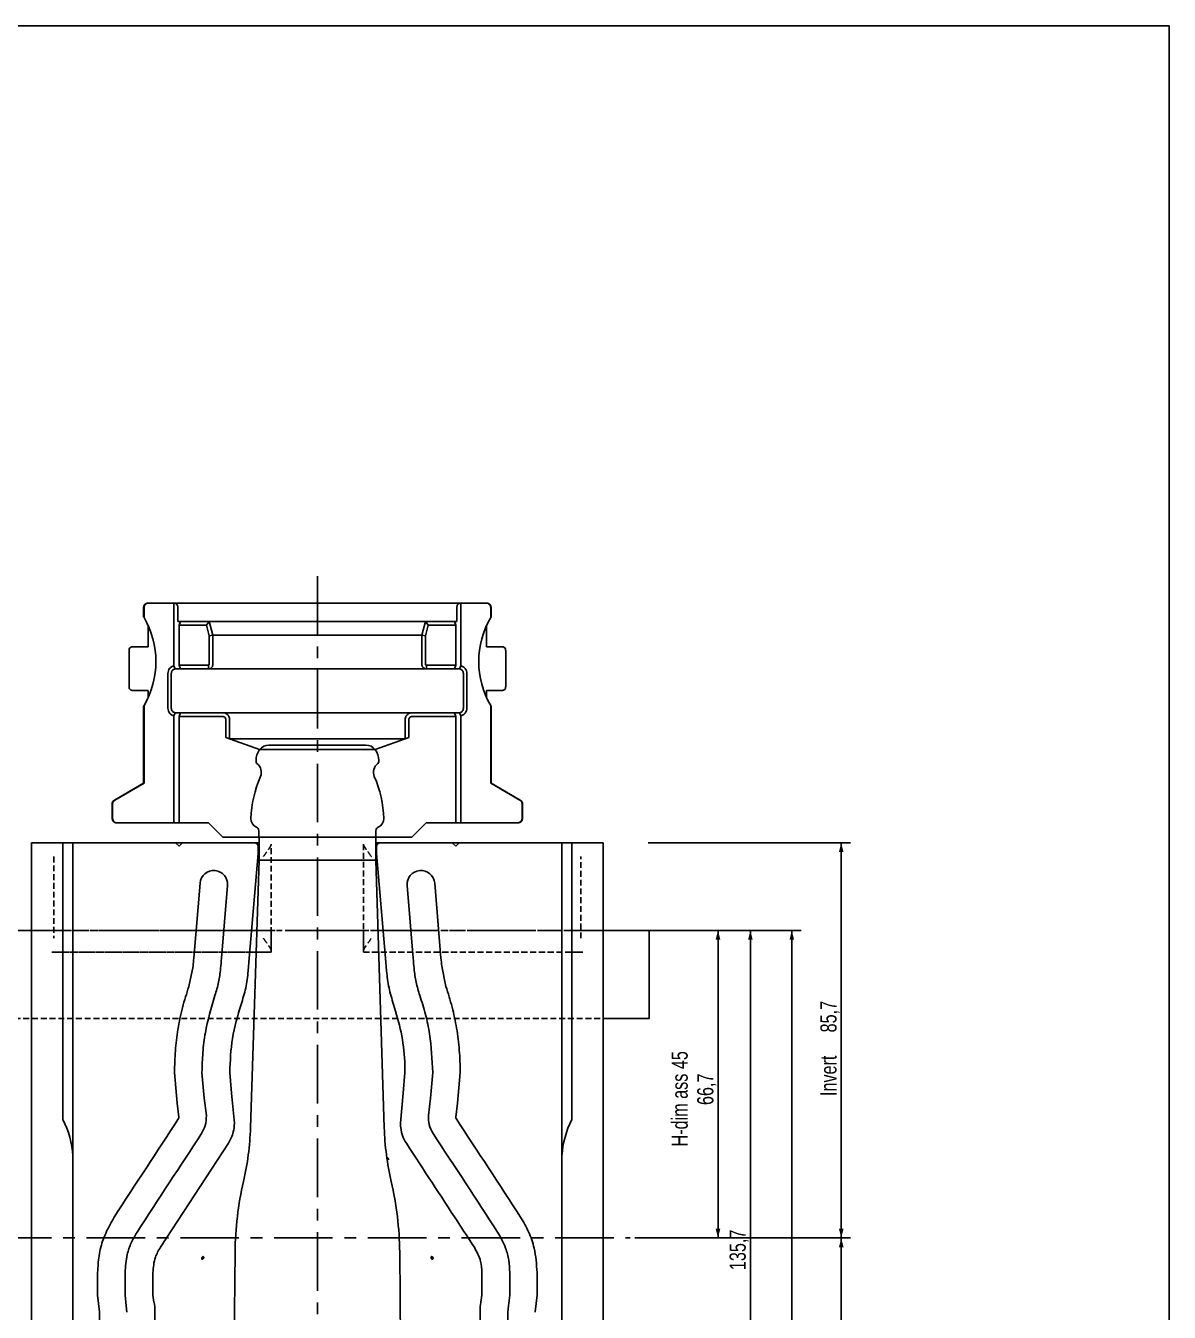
# Model space of a CAD drawing. Header units: millimetres. Extents: x 8 to 832, y 8 to 586.
# Drawn here: x 584 to 832, y 307 to 586 of the extents above; entities that cross this region are included whole.
import ezdxf

# ---------------------------------------------------------------- set-up
doc = ezdxf.new("R2010")
doc.units = ezdxf.units.MM
doc.linetypes.add('CENTERX2', pattern=[20.32, 12.7, -2.54, 2.54, -2.54])
doc.linetypes.add('HIDDEN', pattern=[1.905, 1.27, -0.635])
for name, color, linetype in [('CENTERLINE', 4, 'CENTERX2'), ('DIMENSIONS', 2, 'Continuous'), ('HIDDEN', 3, 'HIDDEN')]:
    doc.layers.add(name, color=color, linetype=linetype)
doc.layers.add('OUTLINE', color=7, linetype='Continuous', lineweight=25)
doc.styles.add('SLDTEXTSTYLE0', font='TXT', dxfattribs={"width": 0.75})
doc.dimstyles.new('SLDDIMSTYLE0', dxfattribs={"dimtxt": 3.5, "dimasz": 2, "dimexe": 0, "dimexo": 0.0625, "dimgap": 0.875, "dimtad": 1, "dimrnd": 1e-09, "dimzin": 12, "dimdsep": 46, "dimtxsty": 'SLDTEXTSTYLE0', "dimsah": 1, "dimcen": 0.09, "dimadec": 0, "dimazin": 3, "dimtfac": 1, "dimtofl": 0, "dimtmove": 0, "dimatfit": 3, "dimfxl": 0, "dimfrac": 2, "dimtolj": 1, "dimtzin": 12, "dimarcsym": 0})

# ---------------------------------------------------------------- blocks, each defined once
blk = doc.blocks.new('_D_2')
at = {"layer": 'DIMENSIONS'}
for p, q in [((710.25, 389.81), (736.15, 389.81)), ((734.15, 389.81), (734.15, 323.11)), ((716.11, 323.11), (736.15, 323.11))]:
    blk.add_line(p, q, dxfattribs=at)
for points in [[(734.15, 389.81), (733.65, 387.81), (734.65, 387.81)], [(734.15, 323.11), (734.65, 325.11), (733.65, 325.11)]]:
    blk.add_solid(points, dxfattribs=at)
at = {"layer": 'DIMENSIONS', "char_height": 3.5, "attachment_point": 1, "rotation": 90, "style": 'SLDTEXTSTYLE0'}
for s, insert in [('H-dim ass 45', (724.08, 342.95)), ('66,7', (729.64, 351.94))]:
    blk.add_mtext(s, dxfattribs=dict(at, insert=insert))
blk = doc.blocks.new('_D_5')
at = {"layer": 'DIMENSIONS'}
for p, q in [((716.11, 323.11), (762.87, 323.11)), ((760.87, 132.01), (760.87, 323.11)), ((710.27, 132.01), (762.87, 132.01))]:
    blk.add_line(p, q, dxfattribs=at)
for points in [[(760.87, 323.11), (760.37, 321.11), (761.37, 321.11)], [(760.87, 132.01), (761.37, 134.01), (760.37, 134.01)]]:
    blk.add_solid(points, dxfattribs=at)
at = {"layer": 'DIMENSIONS', "char_height": 3.5, "attachment_point": 1, "rotation": 90, "style": 'SLDTEXTSTYLE0'}
for s, insert in [('max 303', (750.8, 218.53)), ('191,11', (756.35, 220.45))]:
    blk.add_mtext(s, dxfattribs=dict(at, insert=insert))
blk = doc.blocks.new('_D_6')
at = {"layer": 'DIMENSIONS'}
for p, q in [((720.25, 389.81), (752.15, 389.81)), ((750.15, 389.81), (750.15, 243.41)), ((720.25, 243.41), (752.15, 243.41))]:
    blk.add_line(p, q, dxfattribs=at)
for points in [[(750.15, 389.81), (749.65, 387.81), (750.65, 387.81)], [(750.15, 243.41), (750.65, 245.41), (749.65, 245.41)]]:
    blk.add_solid(points, dxfattribs=at)
at = {"layer": 'DIMENSIONS', "insert": (745.64, 289.35), "char_height": 3.5, "attachment_point": 1, "rotation": 90, "style": 'SLDTEXTSTYLE0'}
blk.add_mtext('146,4', dxfattribs=at)
blk = doc.blocks.new('_D_7')
at = {"layer": 'DIMENSIONS'}
for p, q in [((710.25, 389.81), (743.17, 389.81)), ((741.17, 254.11), (741.17, 389.81)), ((648.27, 254.11), (743.17, 254.11))]:
    blk.add_line(p, q, dxfattribs=at)
for points in [[(741.17, 389.81), (740.67, 387.81), (741.67, 387.81)], [(741.17, 254.11), (741.67, 256.11), (740.67, 256.11)]]:
    blk.add_solid(points, dxfattribs=at)
at = {"layer": 'DIMENSIONS', "insert": (736.66, 316.14), "char_height": 3.5, "attachment_point": 1, "rotation": 90, "style": 'SLDTEXTSTYLE0'}
blk.add_mtext('135,7', dxfattribs=at)
blk = doc.blocks.new('_D_10')
at = {"layer": 'DIMENSIONS'}
for p, q in [((719.01, 408.81), (762.87, 408.81)), ((760.87, 408.81), (760.87, 323.11)), ((727.29, 323.11), (762.87, 323.11))]:
    blk.add_line(p, q, dxfattribs=at)
for points in [[(760.87, 408.81), (760.37, 406.81), (761.37, 406.81)], [(760.87, 323.11), (761.37, 325.11), (760.37, 325.11)]]:
    blk.add_solid(points, dxfattribs=at)
at = {"layer": 'DIMENSIONS', "char_height": 3.5, "attachment_point": 1, "rotation": 90, "style": 'SLDTEXTSTYLE0'}
for s, insert in [('85,7', (756.35, 367.69)), ('Invert', (756.35, 353.89))]:
    blk.add_mtext(s, dxfattribs=dict(at, insert=insert))

msp = doc.modelspace()

# ---------------------------------------------------------------- linework, layer by layer
at = {"layer": 'CENTERLINE'}
for p, q in [((647.272, 466.611), (647.272, 109.712)), ((457.772, 389.812), (709.247, 389.812)), ((129.887, 323.112), (715.108, 323.112))]:
    msp.add_line(p, q, dxfattribs=at)
at = {"layer": 'HIDDEN'}
for p, q in [((637.272, 385.41), (637.272, 408.513)), ((657.272, 408.513), (657.272, 385.41)), ((590.161, 405.812), (590.161, 388.112)), ((704.383, 388.112), (704.383, 405.812)), ((647.272, 389.812), (586.859, 389.812)), ((589.708, 389.812), (586.859, 389.812)), ((589.708, 389.812), (592.261, 389.812)), ((637.272, 389.812), (592.261, 389.812)), ((619.537, 389.812), (614.996, 389.812)), ((637.272, 389.812), (637.272, 385.112)), ((647.272, 389.812), (637.272, 389.812)), ((707.686, 389.812), (647.272, 389.812)), ((657.272, 389.812), (647.272, 389.812)), ((657.272, 385.112), (657.272, 389.812)), ((702.283, 389.812), (657.272, 389.812)), ((702.283, 389.812), (704.836, 389.812)), ((707.686, 389.812), (704.836, 389.812)), ((592.261, 385.112), (589.703, 385.112)), ((589.708, 385.112), (589.763, 385.112)), ((589.763, 385.112), (637.272, 385.112)), ((637.272, 385.112), (592.261, 385.112)), ((702.283, 385.112), (657.272, 385.112)), ((657.272, 385.112), (704.782, 385.112)), ((702.283, 385.112), (704.842, 385.112)), ((704.782, 385.112), (704.836, 385.112)), ((457.772, 370.712), (709.247, 370.712))]:
    msp.add_line(p, q, dxfattribs=at)
for points, knots in [([(637.272, 408.513), (637.253, 408.414), (637.209, 408.191), (636.866, 407.632), (636.299, 406.827), (635.819, 406.173), (635.565, 405.815), (635.563, 405.812)], [0, 0, 0, 0, 0.1603402, 0.362629, 0.6473814, 0.9970766, 1, 1, 1, 1]), ([(658.981, 405.812), (658.979, 405.815), (658.726, 406.173), (658.246, 406.827), (657.679, 407.632), (657.336, 408.191), (657.292, 408.414), (657.272, 408.513)], [0, 0, 0, 0, 0.0029234, 0.3526186, 0.637371, 0.8396598, 1, 1, 1, 1]), ([(635.563, 388.112), (635.565, 388.109), (635.819, 387.75), (636.299, 387.096), (636.866, 386.291), (637.209, 385.732), (637.253, 385.509), (637.272, 385.41)], [0, 0, 0, 0, 0.0029234, 0.3526187, 0.6373719, 0.8396608, 1, 1, 1, 1]), ([(657.272, 385.41), (657.292, 385.509), (657.336, 385.732), (657.679, 386.291), (658.246, 387.096), (658.726, 387.75), (658.979, 388.109), (658.981, 388.112)], [0, 0, 0, 0, 0.1603392, 0.3626281, 0.6473813, 0.9970766, 1, 1, 1, 1])]:
    msp.add_open_spline(points, degree=3, knots=knots, dxfattribs=at)
at = {"layer": 'OUTLINE'}
for p, q in [((8, 586), (832, 586)), ((832, 586), (832, 8)), ((610.572, 460.812), (610.695, 460.812)), ((610.695, 460.812), (616.167, 460.812)), ((616.167, 460.812), (616.18, 460.812)), ((616.167, 460.812), (678.378, 460.812)), ((616.18, 447.219), (616.18, 460.812)), ((678.364, 460.812), (678.378, 460.812)), ((678.364, 460.812), (678.364, 447.219)), ((678.378, 460.812), (683.85, 460.812)), ((683.85, 460.812), (683.972, 460.812)), ((609.572, 459.812), (609.572, 457.858)), ((609.692, 459.812), (609.692, 457.672)), ((617.03, 456.812), (617.03, 459.812)), ((677.515, 459.812), (677.515, 456.812)), ((684.853, 457.672), (684.853, 459.812)), ((684.972, 457.863), (684.972, 459.812)), ((610.59, 455.928), (610.59, 451.312)), ((617.564, 456.812), (617.03, 456.812)), ((617.272, 456.012), (617.564, 456.812)), ((617.272, 447.332), (617.272, 456.012)), ((623.218, 456.012), (617.272, 456.012)), ((617.564, 456.812), (623.832, 456.812)), ((623.838, 456.786), (623.218, 456.012)), ((623.836, 453.706), (623.218, 456.012)), ((623.832, 456.812), (670.713, 456.812)), ((623.838, 456.786), (624.636, 453.812)), ((669.909, 453.812), (670.707, 456.786)), ((670.707, 456.786), (671.327, 456.012)), ((671.327, 456.012), (670.709, 453.706)), ((670.713, 456.812), (676.981, 456.812)), ((677.272, 456.012), (671.327, 456.012)), ((676.981, 456.812), (677.272, 456.012)), ((677.515, 456.812), (676.981, 456.812)), ((677.272, 447.332), (677.272, 456.012)), ((683.955, 451.312), (683.955, 455.928)), ((624.636, 453.808), (623.836, 453.706)), ((623.836, 447.532), (623.836, 453.706)), ((624.636, 453.812), (624.636, 453.808)), ((669.909, 453.812), (624.636, 453.812)), ((624.636, 453.808), (624.636, 447.532)), ((669.909, 453.808), (669.909, 453.812)), ((669.909, 453.808), (670.709, 453.706)), ((669.909, 447.532), (669.909, 453.808)), ((670.709, 453.706), (670.709, 447.532)), ((606.436, 450.543), (606.436, 442.63)), ((607.212, 451.312), (607.436, 451.312)), ((610.59, 451.312), (607.436, 451.312)), ((687.108, 451.312), (683.955, 451.312)), ((687.108, 451.312), (687.333, 451.312)), ((688.108, 442.63), (688.108, 450.543)), ((616.18, 447.219), (616.434, 446.516)), ((616.581, 446.532), (616.434, 446.516)), ((616.581, 446.532), (617.564, 446.532)), ((617.564, 446.532), (617.272, 447.332)), ((617.272, 447.332), (623.636, 447.332)), ((623.636, 446.532), (617.564, 446.532)), ((623.636, 446.532), (623.636, 447.332)), ((670.909, 446.532), (623.636, 446.532)), ((670.909, 447.332), (677.272, 447.332)), ((670.909, 446.532), (670.909, 447.332)), ((676.981, 446.532), (670.909, 446.532)), ((677.272, 447.332), (676.981, 446.532)), ((676.981, 446.532), (677.964, 446.532)), ((678.111, 446.516), (678.364, 447.219)), ((614.864, 438.012), (614.864, 445.532)), ((615.603, 445.532), (615.603, 438.012)), ((678.942, 438.012), (678.942, 445.532)), ((679.68, 445.532), (679.68, 438.012)), ((607.436, 441.862), (607.212, 441.862)), ((607.436, 441.862), (610.59, 441.862)), ((610.59, 441.862), (610.59, 440.295)), ((683.955, 440.295), (683.955, 441.862)), ((683.955, 441.862), (687.108, 441.862)), ((687.333, 441.862), (687.108, 441.862)), ((609.572, 438.36), (609.572, 421.712)), ((609.692, 438.551), (609.692, 421.712)), ((684.853, 421.712), (684.853, 438.551)), ((684.972, 421.712), (684.972, 438.365)), ((616.434, 437.027), (616.18, 436.325)), ((616.18, 413.112), (616.18, 436.325)), ((617.564, 437.012), (616.581, 437.012)), ((617.272, 436.212), (617.564, 437.012)), ((617.272, 413.112), (617.272, 436.212)), ((626.738, 436.212), (617.272, 436.212)), ((617.564, 437.012), (626.738, 437.012)), ((626.738, 437.012), (667.807, 437.012)), ((627.438, 431.667), (627.438, 435.512)), ((628.238, 435.512), (628.238, 431.382)), ((666.307, 431.382), (666.307, 435.512)), ((667.106, 435.512), (667.106, 431.667)), ((667.807, 437.012), (676.981, 437.012)), ((677.272, 436.212), (667.807, 436.212)), ((676.981, 437.012), (677.272, 436.212)), ((677.964, 437.012), (676.981, 437.012)), ((677.272, 413.112), (677.272, 436.212)), ((677.964, 437.012), (678.111, 437.027)), ((678.364, 436.325), (678.111, 437.027)), ((678.364, 436.325), (678.364, 413.112)), ((634.735, 429.012), (627.438, 431.667)), ((628.238, 431.382), (627.438, 431.667)), ((666.307, 431.382), (628.238, 431.382)), ((636.735, 430.012), (647.272, 430.012)), ((647.272, 430.012), (657.81, 430.012)), ((667.106, 431.667), (659.809, 429.012)), ((667.106, 431.667), (666.307, 431.382)), ((634.735, 429.012), (659.809, 429.012)), ((633.972, 426.662), (633.972, 426.425)), ((633.972, 426.425), (633.972, 426.662)), ((660.572, 426.425), (660.572, 426.662)), ((660.572, 426.662), (660.572, 426.425)), ((609.572, 421.712), (603.272, 418.074)), ((609.692, 421.712), (603.375, 418.074)), ((609.692, 421.712), (609.572, 421.712)), ((684.972, 421.712), (684.853, 421.712)), ((691.272, 418.074), (684.972, 421.712)), ((602.772, 417.208), (602.772, 414.112)), ((602.874, 417.208), (602.874, 414.112)), ((691.671, 414.112), (691.671, 417.208)), ((691.772, 414.112), (691.772, 417.208)), ((603.876, 413.112), (603.772, 413.112)), ((603.876, 413.112), (616.18, 413.112)), ((617.272, 413.112), (616.18, 413.112)), ((623.672, 413.112), (617.272, 413.112)), ((626.772, 410.012), (623.672, 413.112)), ((670.872, 413.112), (667.772, 410.012)), ((677.272, 413.112), (670.872, 413.112)), ((678.364, 413.112), (677.272, 413.112)), ((678.364, 413.112), (690.669, 413.112)), ((690.772, 413.112), (690.763, 413.112)), ((634.572, 411.437), (634.572, 410.012)), ((634.572, 410.012), (634.572, 411.437)), ((659.972, 410.012), (659.972, 411.437)), ((659.972, 411.437), (659.972, 410.012)), ((585.297, 161.956), (585.297, 408.812)), ((592.089, 408.812), (585.297, 408.812)), ((592.089, 408.812), (592.089, 348.812)), ((594.272, 408.812), (592.089, 408.812)), ((594.272, 408.812), (594.272, 383.812)), ((616.522, 408.812), (594.272, 408.812)), ((617.272, 408.062), (616.522, 408.812)), ((618.022, 408.812), (616.522, 408.812)), ((618.022, 408.812), (617.272, 408.062)), ((633.622, 408.812), (618.022, 408.812)), ((634.572, 410.012), (626.772, 410.012)), ((634.622, 408.812), (633.622, 408.812)), ((634.422, 406.517), (634.422, 408.012)), ((634.572, 410.012), (659.972, 410.012)), ((634.622, 410.012), (634.622, 405.012)), ((659.922, 405.012), (659.922, 410.012)), ((660.922, 408.812), (659.922, 408.812)), ((667.772, 410.012), (659.972, 410.012)), ((660.122, 408.012), (660.122, 406.517)), ((676.522, 408.812), (660.922, 408.812)), ((661.18, 408.812), (661.18, 408.824)), ((669.051, 408.812), (669.051, 408.824)), ((677.272, 408.062), (676.522, 408.812)), ((678.022, 408.812), (676.529, 408.812)), ((678.022, 408.812), (677.272, 408.062)), ((700.272, 408.812), (678.022, 408.812)), ((700.272, 408.812), (700.272, 383.812)), ((702.456, 408.812), (700.272, 408.812)), ((702.456, 408.812), (702.456, 348.812)), ((709.247, 408.812), (702.456, 408.812)), ((709.247, 408.812), (709.247, 152.006)), ((632.508, 383.812), (634.422, 406.517)), ((634.622, 405.012), (632.772, 347.012)), ((634.622, 406.517), (634.422, 406.517)), ((634.622, 405.012), (659.922, 405.012)), ((660.122, 406.517), (659.922, 406.517)), ((661.772, 347.012), (659.922, 405.012)), ((660.122, 406.517), (662.037, 383.812)), ((620.465, 383.812), (621.836, 400.064)), ((627.814, 399.56), (626.487, 383.812)), ((666.73, 399.56), (668.058, 383.812)), ((674.079, 383.812), (672.709, 400.064)), ((709.247, 389.812), (719.247, 389.812)), ((709.247, 389.812), (709.247, 370.712)), ((719.247, 389.812), (719.247, 370.712)), ((632.272, 381.017), (632.508, 383.812)), ((662.037, 383.812), (662.272, 381.017)), ((619.401, 377.672), (620.316, 382.025)), ((674.229, 382.025), (675.144, 377.672)), ((709.247, 370.712), (719.247, 370.712)), ((616.899, 352.349), (616.289, 359.017)), ((622.256, 359.017), (622.761, 353.423)), ((628.682, 354.509), (628.272, 359.017)), ((666.272, 359.017), (665.862, 354.509)), ((671.783, 353.423), (672.289, 359.017)), ((678.256, 359.017), (677.646, 352.349)), ((629.273, 348.017), (628.682, 354.509)), ((665.862, 354.509), (665.272, 348.017)), ((617.258, 349.332), (616.899, 352.349)), ((622.761, 353.423), (623.206, 349.658)), ((671.339, 349.658), (671.783, 353.423)), ((677.646, 352.349), (677.287, 349.332)), ((613.228, 321.095), (627.968, 343.639)), ((594.272, 339.724), (594.238, 340.902)), ((700.307, 340.902), (700.272, 339.724)), ((594.272, 221.043), (594.272, 339.724)), ((700.272, 339.724), (700.272, 221.043)), ((629.422, 320.012), (628.872, 264.012)), ((665.672, 264.012), (665.122, 320.012)), ((611.598, 310.723), (611.598, 315.623)), ((682.947, 315.623), (682.947, 310.723)), ((600.021, 307.117), (599.632, 310.723)), ((605.562, 310.723), (605.814, 308.377)), ((611.828, 309.223), (611.598, 310.723)), ((682.947, 310.723), (682.717, 309.223)), ((688.731, 308.377), (688.982, 310.723)), ((694.912, 310.723), (694.524, 307.117)), ((600.033, 307.003), (600.021, 307.117)), ((605.814, 308.377), (605.962, 307.003)), ((611.859, 309.123), (611.828, 309.223)), ((611.998, 308.223), (611.859, 309.123)), ((682.685, 309.123), (682.547, 308.223)), ((682.717, 309.223), (682.685, 309.123)), ((688.583, 307.003), (688.731, 308.377))]:
    msp.add_line(p, q, dxfattribs=at)
at = {"layer": 'OUTLINE', "flags": 128}
msp.add_lwpolyline([(691.17, 418.074), (688.227, 419.769), (684.853, 421.712)], dxfattribs=at)
at = {"layer": 'OUTLINE'}
for centre, radius, start, end in [((610.572, 459.812), 1, 90, 180), ((683.972, 459.812), 1, 0, 90), ((593.272, 448.112), 19, 329.79, 30.21), ((701.272, 448.112), 19, 149.79, 210.21), ((636.735, 427.612), 2.4, 90, 144.31467), ((657.81, 427.612), 2.4, 35.68533, 90), ((637.972, 426.662), 4, 144.0202, 180), ((656.572, 426.662), 4, 0, 35.9798), ((634.472, 426.425), 0.5, 180, 232.88274), ((632.722, 424.113), 2.4, 336.54441, 52.88274), ((661.822, 424.113), 2.4, 127.11726, 203.45559), ((660.072, 426.425), 0.5, 307.11726, 0), ((657.858, 413.207), 25, 156.54441, 177.99418), ((636.686, 413.207), 25, 2.00582, 23.45559), ((603.772, 417.208), 1, 120, 180), ((690.772, 417.208), 1, 0, 60), ((603.772, 414.112), 1, 180, 270), ((634.872, 414.012), 2, 177.99418, 246.8676), ((659.672, 414.012), 2, 293.1324, 2.00582), ((690.772, 414.112), 1, 270, 0), ((633.772, 411.437), 0.8, 0, 66.8676), ((660.772, 411.437), 0.8, 113.1324, 180), ((633.622, 408.012), 0.8, 0, 90), ((660.922, 408.012), 0.8, 90, 180), ((624.825, 399.812), 3, 355.18058, 175.18058), ((669.72, 399.812), 3, 4.81942, 184.81942), ((574.272, 339.724), 20, 3.37773, 27.02493), ((720.272, 339.724), 20, 152.97507, 176.62227), ((572.803, 348.924), 60, 346.96181, 358.17308), ((721.742, 348.924), 60, 181.82692, 193.03819), ((700.681, 319.312), 71.262, 166.96181, 179.43729), ((593.864, 319.312), 71.262, 0.56271, 13.03819)]:
    msp.add_arc(centre, radius, start, end, dxfattribs=at)
for centre, major_axis, ratio, start_param, end_param in [((647.272, 462.72), (0, 25.037), 0.963433, 1.8090403, 1.8100895), ((647.272, 462.72), (0, 25.037), 0.963433, 4.4730958, 4.474145), ((13187.71, 285.384), (0, 34600.326), 0.3639702, 1.5679516, 1.5691918), ((-8691.82, 285.384), (3141.88, 34590.166), 0.2668562, 4.7394163, 4.7394679), ((9922.175, 285.384), (3141.88, 34590.166), 0.2668562, 1.5921858, 1.592252), ((-8627.63, 285.384), (-3141.88, 34590.166), 0.2668562, 4.6909333, 4.6909995), ((9986.365, 285.384), (-3141.88, 34590.166), 0.2668562, 1.5437174, 1.543769), ((-11893.166, 285.384), (0, 34600.326), 0.3639702, 4.7139936, 4.7152337), ((-10501.489, 285.384), (24047.679, 34196.051), 0.2193048, 4.8666265, 4.8672442), ((11796.034, 285.384), (-24047.679, 34196.051), 0.2193048, 1.4159411, 1.4165588), ((11659.737, 285.384), (24047.679, 34196.051), 0.2193048, 1.7220675, 1.7226849), ((-10365.193, 285.384), (-24047.679, 34196.051), 0.2193048, 4.5605004, 4.5611178), ((-8671.495, 285.384), (0, 34600.326), 0.2679492, 4.7131213, 4.7132629), ((9876.689, 285.384), (0, 34600.326), 0.2679492, 1.5699224, 1.570064), ((-8582.145, 285.384), (0, 34600.326), 0.2679492, 4.7131213, 4.7132629), ((9966.039, 285.384), (0, 34600.326), 0.2679492, 1.5699224, 1.570064), ((-8671.095, 285.384), (0, 34600.326), 0.2679492, 4.7100302, 4.7130138), ((-8582.545, 285.384), (0, 34600.326), 0.2679492, 4.7100302, 4.7130138)]:
    msp.add_ellipse(centre, major_axis=major_axis, ratio=ratio, start_param=start_param, end_param=end_param, dxfattribs=at)
for points, knots in [([(609.692, 459.812), (609.692, 459.83), (609.694, 459.96), (609.75, 460.2), (609.932, 460.489), (610.199, 460.702), (610.469, 460.8), (610.638, 460.809), (610.695, 460.812)], [0, 0, 0, 0, 0.0349261, 0.2485894, 0.4623074, 0.67649, 0.8913343, 1, 1, 1, 1]), ([(617.03, 459.812), (617.028, 459.857), (617.024, 459.961), (616.985, 460.135), (616.872, 460.408), (616.597, 460.721), (616.343, 460.776), (616.18, 460.812)], [0, 0, 0, 0, 0.0483302, 0.109138, 0.2137446, 0.4973966, 1, 1, 1, 1]), ([(678.364, 460.812), (678.212, 460.782), (678.006, 460.741), (677.756, 460.5), (677.633, 460.321), (677.555, 460.114), (677.52, 459.962), (677.517, 459.853), (677.515, 459.812)], [0, 0, 0, 0, 0.469145, 0.6307177, 0.8145176, 0.8851863, 0.9565661, 1, 1, 1, 1]), ([(683.85, 460.812), (683.909, 460.808), (684.081, 460.799), (684.354, 460.697), (684.621, 460.482), (684.777, 460.225), (684.844, 459.994), (684.85, 459.868), (684.853, 459.812)], [0, 0, 0, 0, 0.1131516, 0.3287556, 0.5440974, 0.7588398, 0.8930202, 1, 1, 1, 1]), ([(609.582, 457.858), (609.594, 457.839), (609.607, 457.818), (609.684, 457.686), (609.692, 457.672)], [0, 0, 0, 0, 0.8954941, 1, 1, 1, 1]), ([(684.853, 457.672), (684.926, 457.795), (685.003, 457.927), (684.968, 457.867), (684.966, 457.863)], [0, 0, 0, 0, 0.9371667, 1, 1, 1, 1]), ([(606.449, 450.543), (606.446, 450.58), (606.43, 450.737), (606.527, 450.967), (606.724, 451.175), (606.956, 451.29), (607.126, 451.304), (607.212, 451.312)], [0, 0, 0, 0, 0.0989684, 0.425657, 0.6627969, 0.8309942, 1, 1, 1, 1]), ([(687.333, 451.312), (687.419, 451.304), (687.589, 451.29), (687.821, 451.175), (688.018, 450.967), (688.115, 450.737), (688.099, 450.58), (688.095, 450.543)], [0, 0, 0, 0, 0.16900536, 0.33720234, 0.57434666, 0.90103222, 1, 1, 1, 1]), ([(614.864, 445.532), (614.883, 445.724), (614.92, 446.108), (615.21, 446.619), (615.635, 447.024), (615.999, 447.154), (616.18, 447.219)], [0, 0, 0, 0, 0.2499851, 0.4999916, 0.7499892, 1, 1, 1, 1]), ([(616.434, 446.516), (616.32, 446.484), (616.095, 446.421), (615.825, 446.186), (615.639, 445.881), (615.615, 445.648), (615.603, 445.532)], [0, 0, 0, 0, 0.2505945, 0.5007709, 0.7505249, 1, 1, 1, 1]), ([(624.636, 447.532), (624.622, 447.404), (624.601, 447.21), (624.476, 446.978), (624.323, 446.788), (624.117, 446.642), (623.871, 446.548), (623.718, 446.537), (623.636, 446.532)], [0, 0, 0, 0, 0.242129, 0.3691205, 0.4996916, 0.7074149, 0.8432013, 1, 1, 1, 1]), ([(623.636, 447.332), (623.662, 447.335), (623.715, 447.341), (623.781, 447.387), (623.827, 447.453), (623.833, 447.505), (623.836, 447.532)], [0, 0, 0, 0, 0.2505579, 0.5002212, 0.7500036, 1, 1, 1, 1]), ([(670.909, 446.532), (670.827, 446.537), (670.674, 446.548), (670.428, 446.642), (670.222, 446.788), (670.069, 446.978), (669.944, 447.21), (669.923, 447.404), (669.909, 447.532)], [0, 0, 0, 0, 0.156643, 0.2923017, 0.4998574, 0.6305484, 0.7576517, 1, 1, 1, 1]), ([(670.709, 447.532), (670.712, 447.505), (670.718, 447.453), (670.764, 447.387), (670.83, 447.341), (670.883, 447.335), (670.909, 447.332)], [0, 0, 0, 0, 0.2505583, 0.5001892, 0.7499984, 1, 1, 1, 1]), ([(678.111, 446.516), (678.085, 446.521), (678.036, 446.53), (677.987, 446.531), (677.964, 446.532)], [0, 0, 0, 0, 0.5331746, 1, 1, 1, 1]), ([(678.942, 445.532), (678.93, 445.648), (678.906, 445.881), (678.72, 446.186), (678.45, 446.421), (678.224, 446.484), (678.111, 446.516)], [0, 0, 0, 0, 0.2494726, 0.4992241, 0.7493979, 1, 1, 1, 1]), ([(678.364, 447.219), (678.546, 447.154), (678.91, 447.024), (679.334, 446.619), (679.625, 446.108), (679.662, 445.724), (679.68, 445.532)], [0, 0, 0, 0, 0.2500108, 0.5000084, 0.7500149, 1, 1, 1, 1]), ([(607.212, 441.862), (607.126, 441.869), (606.956, 441.883), (606.724, 441.998), (606.527, 442.207), (606.43, 442.436), (606.446, 442.593), (606.449, 442.63)], [0, 0, 0, 0, 0.16900478, 0.33720345, 0.57433787, 0.90103179, 1, 1, 1, 1]), ([(688.095, 442.63), (688.099, 442.593), (688.115, 442.436), (688.018, 442.207), (687.821, 441.998), (687.589, 441.883), (687.419, 441.869), (687.333, 441.862)], [0, 0, 0, 0, 0.0989676, 0.4256585, 0.6627973, 0.8309956, 1, 1, 1, 1]), ([(609.692, 438.551), (609.619, 438.428), (609.541, 438.296), (609.577, 438.357), (609.579, 438.36)], [0, 0, 0, 0, 0.9371665, 1, 1, 1, 1]), ([(684.963, 438.365), (684.951, 438.384), (684.938, 438.405), (684.861, 438.538), (684.853, 438.551)], [0, 0, 0, 0, 0.8954941, 1, 1, 1, 1]), ([(616.18, 436.325), (615.999, 436.389), (615.635, 436.519), (615.21, 436.925), (614.92, 437.435), (614.883, 437.819), (614.864, 438.012)], [0, 0, 0, 0, 0.25001, 0.5000068, 0.7500125, 1, 1, 1, 1]), ([(615.603, 438.012), (615.615, 437.895), (615.639, 437.662), (615.825, 437.357), (616.095, 437.123), (616.32, 437.059), (616.434, 437.027)], [0, 0, 0, 0, 0.2494746, 0.4992282, 0.7494041, 1, 1, 1, 1]), ([(616.434, 437.027), (616.46, 437.022), (616.509, 437.013), (616.558, 437.012), (616.581, 437.012)], [0, 0, 0, 0, 0.5331679, 1, 1, 1, 1]), ([(626.738, 437.012), (626.861, 437.003), (627.058, 436.989), (627.43, 436.863), (627.823, 436.601), (628.17, 436.101), (628.215, 435.708), (628.238, 435.512)], [0, 0, 0, 0, 0.1573058, 0.2507771, 0.5002454, 0.7496581, 1, 1, 1, 1]), ([(627.438, 435.512), (627.428, 435.604), (627.407, 435.787), (627.245, 436.018), (627.013, 436.18), (626.83, 436.201), (626.738, 436.212)], [0, 0, 0, 0, 0.2505541, 0.5002275, 0.7500099, 1, 1, 1, 1]), ([(666.307, 435.512), (666.329, 435.708), (666.375, 436.1), (666.721, 436.6), (667.114, 436.862), (667.486, 436.989), (667.683, 437.003), (667.807, 437.012)], [0, 0, 0, 0, 0.2497805, 0.4993006, 0.7486562, 0.8424023, 1, 1, 1, 1]), ([(667.807, 436.212), (667.715, 436.201), (667.531, 436.18), (667.3, 436.018), (667.138, 435.787), (667.117, 435.603), (667.106, 435.512)], [0, 0, 0, 0, 0.2505535, 0.500222, 0.750004, 1, 1, 1, 1]), ([(678.111, 437.027), (678.224, 437.059), (678.45, 437.123), (678.72, 437.357), (678.906, 437.662), (678.93, 437.895), (678.942, 438.012)], [0, 0, 0, 0, 0.2506034, 0.5007768, 0.7505279, 1, 1, 1, 1]), ([(679.68, 438.012), (679.662, 437.819), (679.625, 437.435), (679.334, 436.925), (678.91, 436.519), (678.546, 436.389), (678.364, 436.325)], [0, 0, 0, 0, 0.2499875, 0.4999932, 0.74999, 1, 1, 1, 1]), ([(602.874, 417.208), (602.879, 417.29), (602.893, 417.483), (603.023, 417.767), (603.207, 417.968), (603.338, 418.051), (603.375, 418.074)], [0, 0, 0, 0, 0.2333425, 0.5542446, 0.8754719, 1, 1, 1, 1]), ([(691.17, 418.074), (691.233, 418.032), (691.356, 417.95), (691.524, 417.752), (691.648, 417.501), (691.664, 417.299), (691.671, 417.208)], [0, 0, 0, 0, 0.2177687, 0.4204602, 0.7414621, 1, 1, 1, 1]), ([(603.876, 413.112), (603.783, 413.119), (603.578, 413.136), (603.286, 413.28), (603.044, 413.521), (602.898, 413.813), (602.881, 414.018), (602.874, 414.112)], [0, 0, 0, 0, 0.17672086, 0.3921285, 0.60726317, 0.82193239, 1, 1, 1, 1]), ([(691.671, 414.112), (691.669, 414.067), (691.665, 413.953), (691.609, 413.732), (691.464, 413.471), (691.206, 413.246), (690.926, 413.128), (690.741, 413.116), (690.669, 413.112)], [0, 0, 0, 0, 0.0848444, 0.2181102, 0.4323813, 0.6466478, 0.8612362, 1, 1, 1, 1]), ([(626.292, 381.521), (626.178, 380.543), (625.949, 378.572), (625.36, 376.676), (625.064, 375.721)], [0, 0, 0, 0, 0.496158, 1, 1, 1, 1]), ([(630.742, 373.764), (631.107, 374.94), (631.842, 377.31), (632.128, 379.775), (632.272, 381.017)], [0, 0, 0, 0, 0.4961556, 1, 1, 1, 1]), ([(662.272, 381.017), (662.414, 379.794), (662.698, 377.329), (663.433, 374.959), (663.803, 373.764)], [0, 0, 0, 0, 0.4961552, 1, 1, 1, 1]), ([(669.481, 375.721), (669.189, 376.661), (668.599, 378.556), (668.369, 380.528), (668.253, 381.521)], [0, 0, 0, 0, 0.496158, 1, 1, 1, 1]), ([(616.289, 359.017), (616.325, 360.579), (616.396, 363.702), (616.999, 368.397), (617.945, 373.08), (618.916, 376.141), (619.401, 377.672)], [0, 0, 0, 0, 0.2465401, 0.4930801, 0.7465399, 1, 1, 1, 1]), ([(675.144, 377.672), (675.617, 376.184), (676.563, 373.206), (677.517, 368.57), (678.142, 363.833), (678.218, 360.622), (678.256, 359.017)], [0, 0, 0, 0, 0.24653981, 0.49307987, 0.74653984, 1, 1, 1, 1]), ([(625.064, 375.721), (624.274, 373.035), (623.077, 368.968), (622.369, 363.328), (622.294, 360.454), (622.256, 359.017)], [0, 0, 0, 0, 0.4928632, 0.7464316, 1, 1, 1, 1]), ([(672.289, 359.017), (672.157, 361.813), (671.958, 366.048), (670.784, 371.609), (669.915, 374.35), (669.481, 375.721)], [0, 0, 0, 0, 0.4928632, 0.7464316, 1, 1, 1, 1]), ([(628.272, 359.017), (628.375, 361.491), (628.582, 366.51), (630.015, 371.324), (630.742, 373.764)], [0, 0, 0, 0, 0.4930875, 1, 1, 1, 1]), ([(663.803, 373.764), (664.402, 371.766), (665.611, 367.731), (666.209, 362.733), (666.259, 359.813), (666.272, 359.017)], [0, 0, 0, 0, 0.4163, 0.8408095, 1, 1, 1, 1]), ([(617.174, 349.018), (617.197, 349.06), (617.248, 349.154), (617.261, 349.267), (617.258, 349.329), (617.258, 349.332)], [0, 0, 0, 0, 0.4349135, 0.9666414, 1, 1, 1, 1]), ([(623.206, 349.658), (623.182, 348.922), (623.136, 347.537), (622.47, 346.326), (622.158, 345.759)], [0, 0, 0, 0, 0.531733, 1, 1, 1, 1]), ([(672.387, 345.759), (672.041, 346.404), (671.385, 347.624), (671.354, 349.007), (671.339, 349.658)], [0, 0, 0, 0, 0.5283039, 1, 1, 1, 1]), ([(677.287, 349.332), (677.287, 349.291), (677.289, 349.19), (677.329, 349.084), (677.366, 349.027), (677.371, 349.018)], [0, 0, 0, 0, 0.3786149, 0.9100962, 1, 1, 1, 1]), ([(627.968, 343.639), (628.398, 344.44), (629.136, 345.817), (629.232, 347.368), (629.273, 348.017)], [0, 0, 0, 0, 0.5818512, 1, 1, 1, 1]), ([(665.272, 348.017), (665.351, 347.112), (665.486, 345.555), (666.255, 344.204), (666.576, 343.639)], [0, 0, 0, 0, 0.5817121, 1, 1, 1, 1]), ([(666.576, 343.639), (670.289, 337.961), (675.202, 330.447), (680.116, 322.932), (681.317, 321.095)], [0, 0, 0, 0, 0.7555407, 1, 1, 1, 1]), ([(662.709, 340.145), (662.71, 340.169), (662.711, 340.218), (662.678, 340.305), (662.624, 340.388), (662.561, 340.455), (662.517, 340.483), (662.499, 340.493)], [0, 0, 0, 0, 0.21534248, 0.43068777, 0.64607674, 0.86130447, 1, 1, 1, 1]), ([(662.667, 340.069), (662.679, 340.08), (662.7, 340.099), (662.706, 340.131), (662.709, 340.145)], [0, 0, 0, 0, 0.56392238, 1, 1, 1, 1]), ([(599.631, 315.623), (599.692, 316.839), (599.816, 319.307), (600.872, 323.451), (602.347, 326.097), (603.21, 327.646)], [0, 0, 0, 0, 0.2872989, 0.5829287, 1, 1, 1, 1]), ([(691.335, 327.646), (691.948, 326.597), (693.19, 324.469), (694.575, 320.423), (694.788, 317.398), (694.913, 315.623)], [0, 0, 0, 0, 0.2865408, 0.581346, 1, 1, 1, 1]), ([(608.179, 324.396), (607.734, 323.636), (606.832, 322.094), (605.815, 319.143), (605.657, 316.93), (605.563, 315.623)], [0, 0, 0, 0, 0.2847811, 0.5776704, 1, 1, 1, 1]), ([(688.981, 315.623), (688.937, 316.51), (688.846, 318.311), (688.073, 321.335), (686.996, 323.266), (686.365, 324.396)], [0, 0, 0, 0, 0.2872607, 0.5828512, 1, 1, 1, 1]), ([(611.598, 315.623), (611.696, 316.755), (611.865, 318.7), (612.826, 320.389), (613.228, 321.095)], [0, 0, 0, 0, 0.5817785, 1, 1, 1, 1]), ([(681.317, 321.095), (681.854, 320.094), (682.777, 318.373), (682.897, 316.434), (682.947, 315.623)], [0, 0, 0, 0, 0.5817296, 1, 1, 1, 1]), ([(622.237, 318.53), (622.255, 318.515), (622.29, 318.485), (622.361, 318.48), (622.435, 318.505), (622.507, 318.559), (622.567, 318.638), (622.612, 318.732), (622.634, 318.833), (622.63, 318.928), (622.601, 319.005), (622.549, 319.055), (622.482, 319.072), (622.408, 319.057), (622.334, 319.011), (622.268, 318.941), (622.216, 318.85), (622.186, 318.75), (622.183, 318.652), (622.202, 318.576), (622.227, 318.543), (622.237, 318.53)], [0, 0, 0, 0, 0.0523695, 0.1047512, 0.1568535, 0.2090955, 0.2620051, 0.3159321, 0.3708969, 0.426473, 0.4818294, 0.536079, 0.5888646, 0.6406068, 0.6922935, 0.7448823, 0.7988605, 0.8540285, 0.9096374, 0.9647996, 1, 1, 1, 1]), ([(672.33, 318.561), (672.34, 318.586), (672.361, 318.636), (672.361, 318.732), (672.336, 318.833), (672.286, 318.928), (672.219, 319.005), (672.142, 319.055), (672.066, 319.072), (672, 319.057), (671.949, 319.011), (671.918, 318.94), (671.91, 318.85), (671.927, 318.75), (671.969, 318.651), (672.03, 318.567), (672.103, 318.508), (672.179, 318.48), (672.249, 318.485), (672.3, 318.517), (672.322, 318.549), (672.33, 318.561)], [0, 0, 0, 0, 0.0542169, 0.1084026, 0.1633688, 0.2189481, 0.274304, 0.3285557, 0.3813328, 0.433082, 0.4847673, 0.5373607, 0.5913438, 0.6465182, 0.7021285, 0.7572869, 0.8114351, 0.8644941, 0.9167946, 0.968884, 1, 1, 1, 1]), ([(611.997, 215.106), (611.998, 238.622), (611.998, 269.661), (611.998, 300.7), (611.998, 308.223)], [0, 0, 0, 0, 0.7576479, 1, 1, 1, 1]), ([(682.547, 308.223), (682.547, 284.706), (682.547, 253.667), (682.547, 222.628), (682.547, 215.106)], [0, 0, 0, 0, 0.7576479, 1, 1, 1, 1]), ([(694.524, 307.117), (694.52, 307.094), (694.513, 307.056), (694.512, 307.018), (694.512, 307.003)], [0, 0, 0, 0, 0.5984668, 1, 1, 1, 1])]:
    msp.add_open_spline(points, degree=3, knots=knots, dxfattribs=at)

# ---------------------------------------------------------------- dimensions: what is measured, and where the dimension line sits
at = {"layer": 'DIMENSIONS'}
for base, p1, p2, text, picture, middle in [((760.866, 323.112), (436.839, 408.812), (436.839, 323.112), 'Invert <> ', '_D_10', (760.866, 365.962)), ((734.147, 323.112), (709.247, 389.812), (715.108, 323.112), 'H-dim ass 45\\P<>', '_D_2', (734.147, 356.462)), ((750.147, 243.412), (719.247, 389.812), (719.247, 243.412), '<> ', '_D_6', (750.147, 295.811)), ((760.866, 323.112), (709.272, 132.006), (715.108, 323.112), 'max 303\\P<>', '_D_5', (760.866, 227.559))]:
    dim = msp.add_linear_dim(base=base, p1=p1, p2=p2, angle=90, text=text, dimstyle='SLDDIMSTYLE0', dxfattribs=at)
    dim.commit()
    dim.dimension.update_dxf_attribs({"geometry": picture, "text_midpoint": middle, "dimtype": 160})
dim = msp.add_linear_dim(base=(741.172, 389.812), p1=(647.272, 254.112), p2=(709.247, 389.812), angle=90, dimstyle='SLDDIMSTYLE0', dxfattribs=at)
dim.commit()
dim.dimension.update_dxf_attribs({"geometry": '_D_7', "text_midpoint": (741.172, 321.962), "dimtype": 160})

doc.saveas('drawing.dxf')
